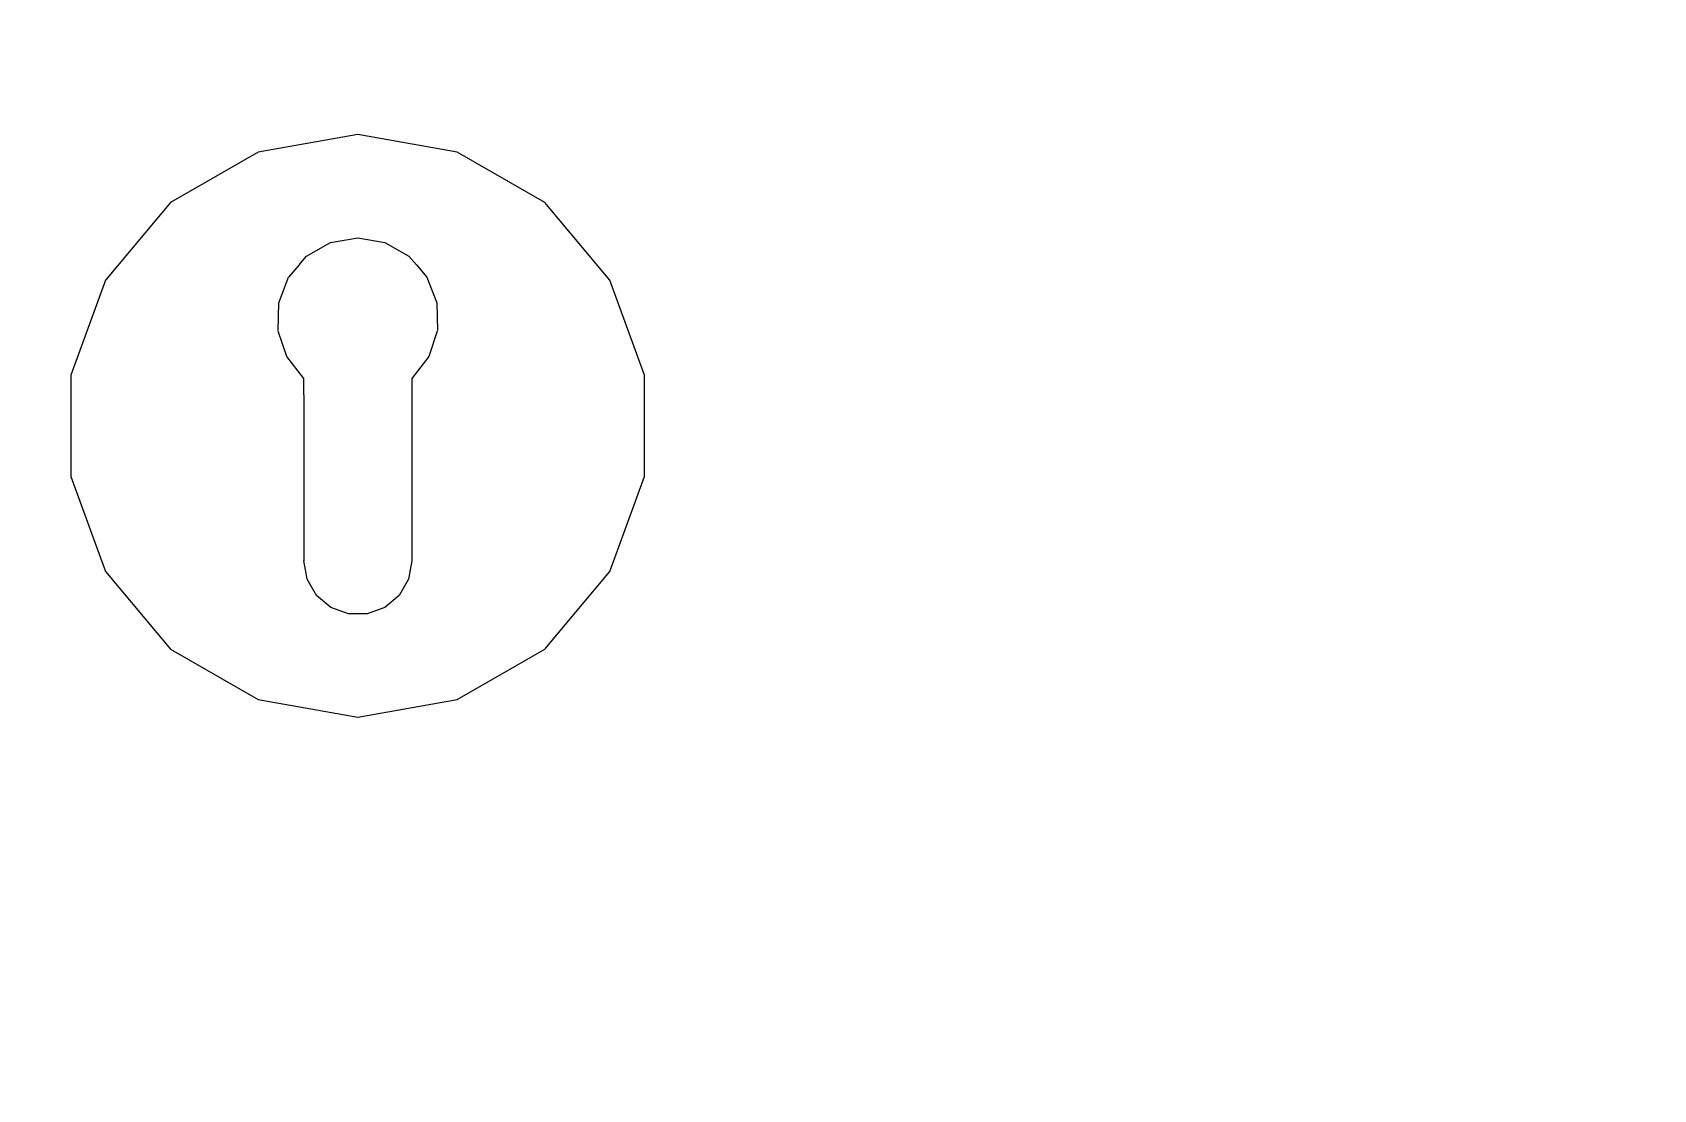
# Model space of a CAD drawing. Header units: millimetres. Extents: x -15634 to 67596, y -3027 to 55843.
# Drawn here: x 11392.2 to 11542.5, y 21734.1 to 21832.1 of the extents above; entities that cross this region are included whole.
import ezdxf

# ---------------------------------------------------------------- set-up
doc = ezdxf.new("R2010")
doc.units = ezdxf.units.MM
doc.header["$MEASUREMENT"] = 0
doc.set_wipeout_variables(frame=1)
doc.linetypes.add('Wipeout_Contour', pattern=[1000, 0, -1000])
doc.layers.add('Dimensioning - General', color=7, linetype='Continuous')
doc.layers.add('Structural - Bearing', color=7, linetype='Continuous')
for name, color, linetype, lineweight, true_color in [('Dimensioning - General_Pen_No__61', 7, 'Continuous', 20, 0x6a6a6a), ('Dimensioning - General_Pen_No__88', 7, 'Continuous', 20, 0xfd4435), ('Structural - Bearing_Pen_No__82', 7, 'Continuous', 20, 0xaaaaaa)]:
    doc.layers.add(name, color=color, linetype=linetype, lineweight=lineweight, true_color=true_color)
doc.styles.add('GENERATED_STYLE_6', font='calibril.ttf')
doc.dimstyles.new('GENERATED_STYLE__3', dxfattribs={"dimtxt": 195.999997, "dimasz": 106.4, "dimexe": 0.18, "dimexo": 0.0625, "dimgap": 0.09, "dimtad": 1, "dimdec": 0, "dimlfac": 0.1, "dimzin": 0, "dimdsep": 46, "dimtxsty": 'GENERATED_STYLE_6', "dimblk": 'ARROWHEAD_2', "dimblk1": 'ARROWHEAD_2', "dimblk2": 'ARROWHEAD_2', "dimcen": 0.09, "dimse1": 1, "dimse2": 1, "dimclrd": 256, "dimclre": 256, "dimclrt": 256, "dimadec": 0, "dimazin": 0, "dimtfac": 1, "dimtdec": 4, "dimtmove": 0, "dimatfit": 3, "dimfxl": 1, "dimtolj": 1, "dimtzin": 0, "dimarcsym": 0})

# ---------------------------------------------------------------- blocks, each defined once
blk = doc.blocks.new('*D49')
at = {"layer": 'Dimensioning - General_Pen_No__61', "color": 251, "linetype": 'Continuous', "lineweight": 20, "true_color": 0x6a6a6a, "transparency": 16777216}
for p, q in [((27454.43, 23536.02), (27594.43, 23455.19)), ((27629.43, 23495.6), (27419.43, 23495.6)), ((27524.43, 20795.6), (27524.43, 23495.6)), ((27454.43, 20836.02), (27594.43, 20755.19)), ((27629.43, 20795.6), (27419.43, 20795.6))]:
    blk.add_line(p, q, dxfattribs=at)
at = {"layer": 'Dimensioning - General_Pen_No__88', "color": 20, "lineweight": 20, "true_color": 0xfd4435, "transparency": 16777216, "char_height": 196, "attachment_point": 7, "rotation": 90, "style": 'GENERATED_STYLE_6'}
for s, insert in [('\\A1;{\\pql;\\fCalibri Light|b0|i0|c0|p34;20}', (27485.23, 23137.36)), ('\\A1;{\\pql;\\fCalibri Light|b0|i0|c0|p34;270}', (27485.23, 21907.27))]:
    blk.add_mtext(s, dxfattribs=dict(at, insert=insert))
blk = doc.blocks.new('ARROWHEAD_2')
at = {"color": 0, "linetype": 'Continuous', "lineweight": 0}
for p, q in [((-0.3781, -0.655), (0.3781, 0.655)), ((0, 0), (-1, 0))]:
    blk.add_line(p, q, dxfattribs=at)
blk = doc.blocks.new('*D97')
at = {"layer": 'Dimensioning - General_Pen_No__61', "color": 251, "linetype": 'Continuous', "lineweight": 20, "true_color": 0x6a6a6a, "transparency": 16777216}
for p, q in [((28004.43, 23536.02), (28144.43, 23455.19)), ((28179.43, 23495.6), (27969.43, 23495.6)), ((28074.43, 20795.6), (28074.43, 23495.6)), ((28004.43, 20836.02), (28144.43, 20755.19)), ((28179.43, 20795.6), (27969.43, 20795.6))]:
    blk.add_line(p, q, dxfattribs=at)
at = {"layer": 'Dimensioning - General_Pen_No__88', "color": 20, "lineweight": 20, "true_color": 0xfd4435, "transparency": 16777216, "char_height": 196, "attachment_point": 7, "rotation": 90, "style": 'GENERATED_STYLE_6'}
for s, insert in [('\\A1;{\\pql;\\fCalibri Light|b0|i0|c0|p34;20}', (28035.23, 23137.36)), ('\\A1;{\\pql;\\fCalibri Light|b0|i0|c0|p34;270}', (28035.23, 21907.27))]:
    blk.add_mtext(s, dxfattribs=dict(at, insert=insert))
blk = doc.blocks.new('*D127')
at = {"layer": 'Dimensioning - General_Pen_No__61', "color": 251, "linetype": 'Continuous', "lineweight": 20, "true_color": 0x6a6a6a, "transparency": 16777216}
for p, q in [((28554.43, 23736.02), (28694.43, 23655.19)), ((28729.43, 23695.6), (28519.43, 23695.6)), ((28624.43, 20795.6), (28624.43, 23695.6)), ((28554.43, 20836.02), (28694.43, 20755.19)), ((28729.43, 20795.6), (28519.43, 20795.6))]:
    blk.add_line(p, q, dxfattribs=at)
at = {"layer": 'Dimensioning - General_Pen_No__88', "color": 20, "lineweight": 20, "true_color": 0xfd4435, "transparency": 16777216, "insert": (28585.23, 22007.27), "char_height": 196, "attachment_point": 7, "rotation": 90, "style": 'GENERATED_STYLE_6'}
blk.add_mtext('\\A1;{\\pql;\\fCalibri Light|b0|i0|c0|p34;290}', dxfattribs=at)
blk = doc.blocks.new('*D145')
at = {"layer": 'Dimensioning - General_Pen_No__61', "color": 251, "linetype": 'Continuous', "lineweight": 20, "true_color": 0x6a6a6a, "transparency": 16777216}
for p, q in [((34964.93, 23536.02), (35104.93, 23455.19)), ((35139.93, 23495.6), (34929.93, 23495.6)), ((35034.93, 20795.6), (35034.93, 23495.6)), ((34964.93, 20836.02), (35104.93, 20755.19)), ((35139.93, 20795.6), (34929.93, 20795.6))]:
    blk.add_line(p, q, dxfattribs=at)
at = {"layer": 'Dimensioning - General_Pen_No__88', "color": 20, "lineweight": 20, "true_color": 0xfd4435, "transparency": 16777216, "char_height": 196, "attachment_point": 7, "rotation": 90, "style": 'GENERATED_STYLE_6'}
for s, insert in [('\\A1;{\\pql;\\fCalibri Light|b0|i0|c0|p34;20}', (34995.73, 23137.36)), ('\\A1;{\\pql;\\fCalibri Light|b0|i0|c0|p34;270}', (34995.73, 21907.27))]:
    blk.add_mtext(s, dxfattribs=dict(at, insert=insert))
blk = doc.blocks.new('*D193')
at = {"layer": 'Dimensioning - General_Pen_No__61', "color": 251, "linetype": 'Continuous', "lineweight": 20, "true_color": 0x6a6a6a, "transparency": 16777216}
for p, q in [((35514.93, 23536.02), (35654.93, 23455.19)), ((35689.93, 23495.6), (35479.93, 23495.6)), ((35584.93, 20795.6), (35584.93, 23495.6)), ((35514.93, 20836.02), (35654.93, 20755.19)), ((35689.93, 20795.6), (35479.93, 20795.6))]:
    blk.add_line(p, q, dxfattribs=at)
at = {"layer": 'Dimensioning - General_Pen_No__88', "color": 20, "lineweight": 20, "true_color": 0xfd4435, "transparency": 16777216, "char_height": 196, "attachment_point": 7, "rotation": 90, "style": 'GENERATED_STYLE_6'}
for s, insert in [('\\A1;{\\pql;\\fCalibri Light|b0|i0|c0|p34;20}', (35545.73, 23137.36)), ('\\A1;{\\pql;\\fCalibri Light|b0|i0|c0|p34;270}', (35545.73, 21907.27))]:
    blk.add_mtext(s, dxfattribs=dict(at, insert=insert))
blk = doc.blocks.new('*D223')
at = {"layer": 'Dimensioning - General_Pen_No__61', "color": 251, "linetype": 'Continuous', "lineweight": 20, "true_color": 0x6a6a6a, "transparency": 16777216}
for p, q in [((36064.93, 23736.02), (36204.93, 23655.19)), ((36239.93, 23695.6), (36029.93, 23695.6)), ((36134.93, 20795.6), (36134.93, 23695.6)), ((36064.93, 20836.02), (36204.93, 20755.19)), ((36239.93, 20795.6), (36029.93, 20795.6))]:
    blk.add_line(p, q, dxfattribs=at)
at = {"layer": 'Dimensioning - General_Pen_No__88', "color": 20, "lineweight": 20, "true_color": 0xfd4435, "transparency": 16777216, "insert": (36095.73, 22007.27), "char_height": 196, "attachment_point": 7, "rotation": 90, "style": 'GENERATED_STYLE_6'}
blk.add_mtext('\\A1;{\\pql;\\fCalibri Light|b0|i0|c0|p34;290}', dxfattribs=at)

msp = doc.modelspace()

# ---------------------------------------------------------------- wipeouts: each hides what was drawn before it
at = {"color": 254, "linetype": 'Wipeout_Contour', "lineweight": 0, "ltscale": 172370.785992}
msp.add_wipeout([(11428.78, 21809.39), (11429.7, 21807), (11429.76, 21804.44), (11429.74, 21804.39), (11439.66, 21816.21), (11431.57, 21820.88), (11427.8, 21810.53)], dxfattribs=at).dxf.layer = 'Structural - Bearing'
at = {"color": 254, "linetype": 'Wipeout_Contour', "lineweight": 0, "ltscale": 122987.420827}
msp.add_wipeout([(11431.57, 21770.33), (11439.66, 21775), (11427.37, 21789.65), (11427.37, 21783.1), (11427.22, 21782.27)], dxfattribs=at).dxf.layer = 'Structural - Bearing'

# ---------------------------------------------------------------- next in the draw order: wipeouts: each hides what was drawn before it
at = {"color": 254, "linetype": 'Wipeout_Contour', "lineweight": 0, "ltscale": 147723.615665}
msp.add_wipeout([(11428.95, 21802.02), (11427.37, 21800), (11427.37, 21798.49), (11445.66, 21809.05), (11439.66, 21816.21), (11429.74, 21804.39)], dxfattribs=at).dxf.layer = 'Structural - Bearing'
at = {"color": 254, "linetype": 'Wipeout_Contour', "lineweight": 0, "ltscale": 98415.036846}
msp.add_wipeout([(11427.37, 21789.65), (11439.66, 21775), (11445.66, 21782.15), (11427.37, 21792.72)], dxfattribs=at).dxf.layer = 'Structural - Bearing'

# ---------------------------------------------------------------- next in the draw order: wipeouts: each hides what was drawn before it
at = {"color": 254, "linetype": 'Wipeout_Contour', "lineweight": 0, "ltscale": 98535.24352}
msp.add_wipeout([(11439.72, 21816.29), (11431.6, 21820.98), (11431.57, 21820.88), (11439.66, 21816.21)], dxfattribs=at).dxf.layer = 'Structural - Bearing'
at = {"color": 254, "linetype": 'Wipeout_Contour', "lineweight": 0, "ltscale": 98475.91598}
msp.add_wipeout([(11427.37, 21796.49), (11448.86, 21800.28), (11445.66, 21809.05), (11427.37, 21798.49)], dxfattribs=at).dxf.layer = 'Structural - Bearing'
at = {"color": 254, "linetype": 'Wipeout_Contour', "lineweight": 0, "ltscale": 98438.108963}
msp.add_wipeout([(11427.37, 21792.72), (11445.66, 21782.15), (11448.86, 21790.93), (11427.37, 21794.72)], dxfattribs=at).dxf.layer = 'Structural - Bearing'

# ---------------------------------------------------------------- next in the draw order: wipeouts: each hides what was drawn before it
at = {"color": 254, "linetype": 'Wipeout_Contour', "lineweight": 0, "ltscale": 147757.449145}
msp.add_wipeout([(11427.11, 21811.33), (11427.8, 21810.53), (11431.57, 21820.88), (11422.37, 21822.5), (11422.37, 21813.03), (11424.89, 21812.59)], dxfattribs=at).dxf.layer = 'Structural - Bearing'
at = {"color": 254, "linetype": 'Wipeout_Contour', "lineweight": 0, "ltscale": 98527.370342}
msp.add_wipeout([(11445.75, 21809.1), (11439.72, 21816.29), (11439.66, 21816.21), (11445.66, 21809.05)], dxfattribs=at).dxf.layer = 'Structural - Bearing'
at = {"color": 254, "linetype": 'Wipeout_Contour', "lineweight": 0, "ltscale": 98458.428341}
msp.add_wipeout([(11427.37, 21794.72), (11448.86, 21790.93), (11448.86, 21800.28), (11427.37, 21796.49)], dxfattribs=at).dxf.layer = 'Structural - Bearing'
at = {"color": 254, "linetype": 'Wipeout_Contour', "lineweight": 0, "ltscale": 196741.553919}
msp.add_wipeout([(11427.07, 21781.39), (11426.2, 21779.89), (11424.87, 21778.77), (11423.24, 21778.18), (11422.37, 21778.18), (11422.37, 21768.7), (11431.57, 21770.33), (11427.22, 21782.27)], dxfattribs=at).dxf.layer = 'Structural - Bearing'

# ---------------------------------------------------------------- next in the draw order: wipeouts: each hides what was drawn before it
at = {"color": 254, "linetype": 'Wipeout_Contour', "lineweight": 0, "ltscale": 98530.335671}
msp.add_wipeout([(11431.6, 21820.98), (11422.37, 21822.6), (11422.37, 21822.5), (11431.57, 21820.88)], dxfattribs=at).dxf.layer = 'Structural - Bearing'
at = {"color": 254, "linetype": 'Wipeout_Contour', "lineweight": 0, "ltscale": 98507.662916}
msp.add_wipeout([(11448.96, 21800.29), (11445.75, 21809.1), (11445.66, 21809.05), (11448.86, 21800.28)], dxfattribs=at).dxf.layer = 'Structural - Bearing'
at = {"color": 254, "linetype": 'Wipeout_Contour', "lineweight": 0, "ltscale": 196716.350722}
msp.add_wipeout([(11421.5, 21778.18), (11419.87, 21778.77), (11418.54, 21779.89), (11417.67, 21781.39), (11417.51, 21782.27), (11413.17, 21770.33), (11422.37, 21768.7), (11422.37, 21778.18)], dxfattribs=at).dxf.layer = 'Structural - Bearing'
at = {"color": 254, "linetype": 'Wipeout_Contour', "lineweight": 0, "ltscale": 98372.421473}
msp.add_wipeout([(11431.6, 21770.23), (11439.72, 21774.92), (11439.66, 21775), (11431.57, 21770.33)], dxfattribs=at).dxf.layer = 'Structural - Bearing'

# ---------------------------------------------------------------- next in the draw order: linework, layer by layer
at = {"layer": 'Structural - Bearing_Pen_No__82', "color": 253, "linetype": 'Continuous', "lineweight": 20, "true_color": 0xaaaaaa}
for p, q in [((11439.72, 21816.29), (11431.6, 21820.98)), ((11445.75, 21809.1), (11439.72, 21816.29))]:
    msp.add_line(p, q, dxfattribs=at)

# ---------------------------------------------------------------- next in the draw order: wipeouts: each hides what was drawn before it
at = {"color": 254, "linetype": 'Wipeout_Contour', "lineweight": 0, "ltscale": 147736.557526}
msp.add_wipeout([(11419.85, 21812.59), (11422.37, 21813.03), (11422.37, 21822.5), (11413.17, 21820.88), (11416.93, 21810.53), (11417.62, 21811.33)], dxfattribs=at).dxf.layer = 'Structural - Bearing'
at = {"color": 254, "linetype": 'Wipeout_Contour', "lineweight": 0, "ltscale": 122947.966242}
msp.add_wipeout([(11405.08, 21775), (11413.17, 21770.33), (11417.51, 21782.27), (11417.37, 21783.1), (11417.37, 21789.65)], dxfattribs=at).dxf.layer = 'Structural - Bearing'
at = {"color": 254, "linetype": 'Wipeout_Contour', "lineweight": 0, "ltscale": 98406.536725}
msp.add_wipeout([(11439.72, 21774.92), (11445.75, 21782.1), (11445.66, 21782.15), (11439.66, 21775)], dxfattribs=at).dxf.layer = 'Structural - Bearing'
at = {"color": 254, "linetype": 'Wipeout_Contour', "lineweight": 0, "ltscale": 98345.150806}
msp.add_wipeout([(11422.37, 21768.6), (11431.6, 21770.23), (11431.57, 21770.33), (11422.37, 21768.7)], dxfattribs=at).dxf.layer = 'Structural - Bearing'

# ---------------------------------------------------------------- next in the draw order: linework, layer by layer
at = {"layer": 'Structural - Bearing_Pen_No__82', "color": 253, "linetype": 'Continuous', "lineweight": 20, "true_color": 0xaaaaaa}
msp.add_line((11431.6, 21770.23), (11439.72, 21774.92), dxfattribs=at)

# ---------------------------------------------------------------- next in the draw order: wipeouts: each hides what was drawn before it
at = {"color": 254, "linetype": 'Wipeout_Contour', "lineweight": 0, "ltscale": 98513.233415}
msp.add_wipeout([(11422.37, 21822.6), (11413.13, 21820.98), (11413.17, 21820.88), (11422.37, 21822.5)], dxfattribs=at).dxf.layer = 'Structural - Bearing'
at = {"color": 254, "linetype": 'Wipeout_Contour', "lineweight": 0, "ltscale": 98443.377205}
msp.add_wipeout([(11445.75, 21782.1), (11448.96, 21790.92), (11448.86, 21790.93), (11445.66, 21782.15)], dxfattribs=at).dxf.layer = 'Structural - Bearing'
at = {"color": 254, "linetype": 'Wipeout_Contour', "lineweight": 0, "ltscale": 98328.01728}
msp.add_wipeout([(11413.13, 21770.23), (11422.37, 21768.6), (11422.37, 21768.7), (11413.17, 21770.33)], dxfattribs=at).dxf.layer = 'Structural - Bearing'

# ---------------------------------------------------------------- next in the draw order: linework, layer by layer
at = {"layer": 'Structural - Bearing_Pen_No__82', "color": 253, "linetype": 'Continuous', "lineweight": 20, "true_color": 0xaaaaaa}
for p, q in [((11431.6, 21820.98), (11422.37, 21822.6)), ((11439.72, 21774.92), (11445.75, 21782.1)), ((11422.37, 21768.6), (11431.6, 21770.23))]:
    msp.add_line(p, q, dxfattribs=at)

# ---------------------------------------------------------------- next in the draw order: wipeouts: each hides what was drawn before it
at = {"color": 254, "linetype": 'Wipeout_Contour', "lineweight": 0, "ltscale": 172313.222135}
msp.add_wipeout([(11415.95, 21809.39), (11416.93, 21810.53), (11413.17, 21820.88), (11405.08, 21816.21), (11415, 21804.39), (11414.98, 21804.44), (11415.04, 21807)], dxfattribs=at).dxf.layer = 'Structural - Bearing'
at = {"color": 254, "linetype": 'Wipeout_Contour', "lineweight": 0, "ltscale": 98478.49381}
msp.add_wipeout([(11448.96, 21790.92), (11448.96, 21800.29), (11448.86, 21800.28), (11448.86, 21790.93)], dxfattribs=at).dxf.layer = 'Structural - Bearing'

# ---------------------------------------------------------------- next in the draw order: linework, layer by layer
at = {"layer": 'Structural - Bearing_Pen_No__82', "color": 253, "linetype": 'Continuous', "lineweight": 20, "true_color": 0xaaaaaa}
for p, q in [((11448.96, 21800.29), (11445.75, 21809.1)), ((11448.96, 21790.92), (11448.96, 21800.29)), ((11445.75, 21782.1), (11448.96, 21790.92))]:
    msp.add_line(p, q, dxfattribs=at)

# ---------------------------------------------------------------- next in the draw order: wipeouts: each hides what was drawn before it
at = {"color": 254, "linetype": 'Wipeout_Contour', "lineweight": 0, "ltscale": 98486.000542}
msp.add_wipeout([(11413.13, 21820.98), (11405.01, 21816.29), (11405.08, 21816.21), (11413.17, 21820.88)], dxfattribs=at).dxf.layer = 'Structural - Bearing'

# ---------------------------------------------------------------- next in the draw order: linework, layer by layer
at = {"layer": 'Structural - Bearing_Pen_No__82', "color": 253, "linetype": 'Continuous', "lineweight": 20, "true_color": 0xaaaaaa}
msp.add_line((11422.37, 21822.6), (11413.13, 21820.98), dxfattribs=at)

# ---------------------------------------------------------------- next in the draw order: wipeouts: each hides what was drawn before it
at = {"color": 254, "linetype": 'Wipeout_Contour', "lineweight": 0, "ltscale": 147662.695339}
msp.add_wipeout([(11415.79, 21802.02), (11415, 21804.39), (11405.08, 21816.21), (11399.07, 21809.05), (11417.37, 21798.49), (11417.37, 21800)], dxfattribs=at).dxf.layer = 'Structural - Bearing'

# ---------------------------------------------------------------- next in the draw order: wipeouts: each hides what was drawn before it
at = {"color": 254, "linetype": 'Wipeout_Contour', "lineweight": 0, "ltscale": 98451.911975}
msp.add_wipeout([(11405.01, 21816.29), (11398.98, 21809.1), (11399.07, 21809.05), (11405.08, 21816.21)], dxfattribs=at).dxf.layer = 'Structural - Bearing'

# ---------------------------------------------------------------- next in the draw order: linework, layer by layer
at = {"layer": 'Structural - Bearing_Pen_No__82', "color": 253, "linetype": 'Continuous', "lineweight": 20, "true_color": 0xaaaaaa}
msp.add_line((11413.13, 21820.98), (11405.01, 21816.29), dxfattribs=at)

# ---------------------------------------------------------------- next in the draw order: wipeouts: each hides what was drawn before it
at = {"color": 254, "linetype": 'Wipeout_Contour', "lineweight": 0, "ltscale": 98420.28796}
msp.add_wipeout([(11417.37, 21798.49), (11399.07, 21809.05), (11395.88, 21800.28), (11417.37, 21796.49)], dxfattribs=at).dxf.layer = 'Structural - Bearing'

# ---------------------------------------------------------------- next in the draw order: wipeouts: each hides what was drawn before it
at = {"color": 254, "linetype": 'Wipeout_Contour', "lineweight": 0, "ltscale": 98415.074589}
msp.add_wipeout([(11398.98, 21809.1), (11395.78, 21800.29), (11395.88, 21800.28), (11399.07, 21809.05)], dxfattribs=at).dxf.layer = 'Structural - Bearing'

# ---------------------------------------------------------------- next in the draw order: linework, layer by layer
at = {"layer": 'Structural - Bearing_Pen_No__82', "color": 253, "linetype": 'Continuous', "lineweight": 20, "true_color": 0xaaaaaa}
msp.add_line((11405.01, 21816.29), (11398.98, 21809.1), dxfattribs=at)

# ---------------------------------------------------------------- next in the draw order: wipeouts: each hides what was drawn before it
at = {"color": 254, "linetype": 'Wipeout_Contour', "lineweight": 0, "ltscale": 98399.956994}
msp.add_wipeout([(11417.37, 21796.49), (11395.88, 21800.28), (11395.88, 21790.93), (11417.37, 21794.72)], dxfattribs=at).dxf.layer = 'Structural - Bearing'

# ---------------------------------------------------------------- next in the draw order: wipeouts: each hides what was drawn before it
at = {"color": 254, "linetype": 'Wipeout_Contour', "lineweight": 0, "ltscale": 98382.450978}
msp.add_wipeout([(11417.37, 21794.72), (11395.88, 21790.93), (11399.07, 21782.15), (11417.37, 21792.72)], dxfattribs=at).dxf.layer = 'Structural - Bearing'

# ---------------------------------------------------------------- next in the draw order: wipeouts: each hides what was drawn before it
at = {"color": 254, "linetype": 'Wipeout_Contour', "lineweight": 0, "ltscale": 98379.935713}
msp.add_wipeout([(11395.78, 21800.29), (11395.78, 21790.92), (11395.88, 21790.93), (11395.88, 21800.28)], dxfattribs=at).dxf.layer = 'Structural - Bearing'
at = {"color": 254, "linetype": 'Wipeout_Contour', "lineweight": 0, "ltscale": 98367.744634}
msp.add_wipeout([(11417.37, 21792.72), (11399.07, 21782.15), (11405.08, 21775), (11417.37, 21789.65)], dxfattribs=at).dxf.layer = 'Structural - Bearing'

# ---------------------------------------------------------------- next in the draw order: linework, layer by layer
at = {"layer": 'Structural - Bearing_Pen_No__82', "color": 253, "linetype": 'Continuous', "lineweight": 20, "true_color": 0xaaaaaa}
msp.add_line((11398.98, 21809.1), (11395.78, 21800.29), dxfattribs=at)

# ---------------------------------------------------------------- next in the draw order: wipeouts: each hides what was drawn before it
at = {"color": 254, "linetype": 'Wipeout_Contour', "lineweight": 0, "ltscale": 615199.799083}
msp.add_wipeout([(11414.98, 21804.44), (11415.79, 21802.02), (11417.37, 21800), (11417.37, 21783.1), (11417.67, 21781.39), (11418.54, 21779.89), (11419.87, 21778.77), (11421.5, 21778.18), (11423.24, 21778.18), (11424.87, 21778.77), (11426.2, 21779.89), (11427.07, 21781.39), (11427.37, 21783.1), (11427.37, 21800), (11428.95, 21802.02), (11429.76, 21804.44), (11429.7, 21807), (11428.78, 21809.39), (11427.11, 21811.33), (11424.89, 21812.59), (11422.37, 21813.03), (11419.85, 21812.59), (11417.62, 21811.33), (11415.95, 21809.39), (11415.04, 21807)], dxfattribs=at).dxf.layer = 'Structural - Bearing'
at = {"color": 254, "linetype": 'Wipeout_Contour', "lineweight": 0, "ltscale": 98350.730177}
msp.add_wipeout([(11395.78, 21790.92), (11398.98, 21782.1), (11399.07, 21782.15), (11395.88, 21790.93)], dxfattribs=at).dxf.layer = 'Structural - Bearing'
at = {"color": 254, "linetype": 'Wipeout_Contour', "lineweight": 0, "ltscale": 98323.099422}
msp.add_wipeout([(11405.01, 21774.92), (11413.13, 21770.23), (11413.17, 21770.33), (11405.08, 21775)], dxfattribs=at).dxf.layer = 'Structural - Bearing'

# ---------------------------------------------------------------- next in the draw order: linework, layer by layer
at = {"layer": 'Structural - Bearing_Pen_No__82', "color": 253, "linetype": 'Continuous', "lineweight": 20, "true_color": 0xaaaaaa}
for p, q in [((11417.62, 21811.33), (11419.85, 21812.59)), ((11419.85, 21812.59), (11422.37, 21813.03)), ((11422.37, 21813.03), (11424.89, 21812.59)), ((11424.89, 21812.59), (11427.11, 21811.33)), ((11416.93, 21810.53), (11415.95, 21809.39)), ((11416.93, 21810.53), (11417.62, 21811.33)), ((11427.8, 21810.53), (11427.11, 21811.33)), ((11427.8, 21810.53), (11428.78, 21809.39)), ((11415.04, 21807), (11415.95, 21809.39)), ((11428.78, 21809.39), (11429.7, 21807)), ((11414.98, 21804.44), (11415.04, 21807)), ((11429.7, 21807), (11429.76, 21804.44)), ((11415.79, 21802.02), (11415, 21804.39)), ((11429.74, 21804.39), (11428.95, 21802.02)), ((11417.37, 21800), (11415.79, 21802.02)), ((11428.95, 21802.02), (11427.37, 21800)), ((11395.78, 21800.29), (11395.78, 21790.92)), ((11417.37, 21798.49), (11417.37, 21800)), ((11427.37, 21800), (11427.37, 21798.49)), ((11417.37, 21798.49), (11417.37, 21796.49)), ((11427.37, 21798.49), (11427.37, 21796.49)), ((11417.37, 21796.49), (11417.37, 21794.72)), ((11427.37, 21796.49), (11427.37, 21794.72)), ((11417.37, 21794.72), (11417.37, 21792.72)), ((11427.37, 21794.72), (11427.37, 21792.72)), ((11417.37, 21792.72), (11417.37, 21789.65)), ((11427.37, 21792.72), (11427.37, 21789.65)), ((11417.37, 21789.65), (11417.37, 21783.1)), ((11427.37, 21789.65), (11427.37, 21783.1)), ((11417.51, 21782.27), (11417.37, 21783.1)), ((11417.67, 21781.39), (11417.51, 21782.27)), ((11427.22, 21782.27), (11427.07, 21781.39)), ((11427.37, 21783.1), (11427.22, 21782.27)), ((11418.54, 21779.89), (11417.67, 21781.39)), ((11427.07, 21781.39), (11426.2, 21779.89)), ((11419.87, 21778.77), (11418.54, 21779.89)), ((11426.2, 21779.89), (11424.87, 21778.77)), ((11421.5, 21778.18), (11419.87, 21778.77)), ((11422.37, 21778.18), (11421.5, 21778.18)), ((11423.24, 21778.18), (11422.37, 21778.18)), ((11424.87, 21778.77), (11423.24, 21778.18)), ((11413.13, 21770.23), (11422.37, 21768.6))]:
    msp.add_line(p, q, dxfattribs=at)

# ---------------------------------------------------------------- next in the draw order: wipeouts: each hides what was drawn before it
at = {"color": 254, "linetype": 'Wipeout_Contour', "lineweight": 0, "ltscale": 98330.988452}
msp.add_wipeout([(11398.98, 21782.1), (11405.01, 21774.92), (11405.08, 21775), (11399.07, 21782.15)], dxfattribs=at).dxf.layer = 'Structural - Bearing'

# ---------------------------------------------------------------- next in the draw order: linework, layer by layer
at = {"layer": 'Structural - Bearing_Pen_No__82', "color": 253, "linetype": 'Continuous', "lineweight": 20, "true_color": 0xaaaaaa}
for p, q in [((11395.78, 21790.92), (11398.98, 21782.1)), ((11398.98, 21782.1), (11405.01, 21774.92)), ((11405.01, 21774.92), (11413.13, 21770.23))]:
    msp.add_line(p, q, dxfattribs=at)

# ---------------------------------------------------------------- next in the draw order: dimensions: what is measured, and where the dimension line sits
at = {"layer": 'Dimensioning - General', "color": 251, "linetype": 'Continuous', "lineweight": 20, "true_color": 0x6a6a6a}
for base, p1, p2, picture, middle in [((28624.43, 23695.6), (2538.55, 20795.6), (2464.76, 23695.6), '*D127', (28487.23, 22231.4)), ((36134.93, 23695.6), (10049.05, 20795.6), (9975.26, 23695.6), '*D223', (35997.73, 22231.4)), ((28074.43, 23495.6), (-158.45, 20795.6), (-306.03, 23495.6), '*D97', (27937.23, 22131.4)), ((27524.43, 23495.6), (162.53, 20795.6), (229.44, 23495.6), '*D49', (27387.23, 22131.4)), ((35584.93, 23495.6), (7352.05, 20795.6), (7204.47, 23495.6), '*D193', (35447.73, 22131.4)), ((35034.93, 23495.6), (7673.02, 20795.6), (7739.94, 23495.6), '*D145', (34897.73, 22131.4))]:
    dim = msp.add_linear_dim(base=base, p1=p1, p2=p2, angle=90, dimstyle='GENERATED_STYLE__3', dxfattribs=at)
    dim.commit()
    dim.dimension.update_dxf_attribs({"geometry": picture, "text_midpoint": middle, "dimtype": 160, "text_rotation": 90})

doc.saveas('drawing.dxf')
